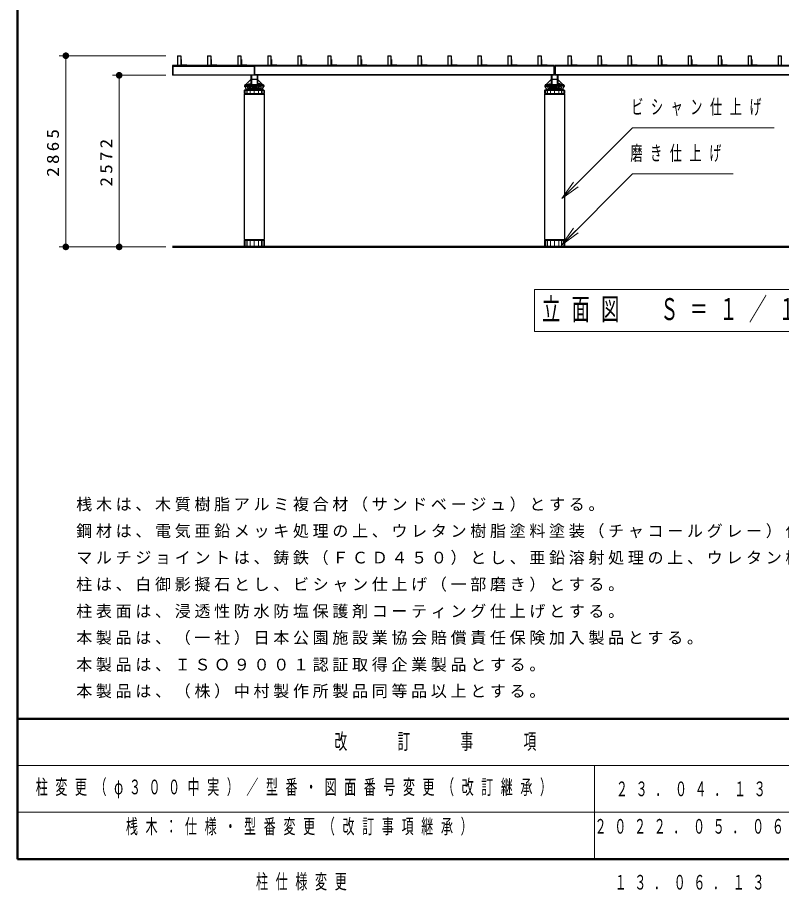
# Model space of a CAD drawing. Units: millimetres on the paper, with parts at other scales. Extents: x -365 to 10, y -38 to 257.
# Drawn here: x -365 to -250.5, y -4.7 to 126.1 of the extents above; entities that cross this region are included whole.
import ezdxf

# ---------------------------------------------------------------- set-up
doc = ezdxf.new("R2010")
doc.units = ezdxf.units.MM
doc.layers.add('LY_1', color=7, linetype='Continuous', lineweight=25)
doc.layers.add('LY_2', color=7, linetype='Continuous', lineweight=13)
doc.styles.add('ＭＳ ゴシック', font='')
doc.styles.get('ＭＳ ゴシック').set_extended_font_data('MS Gothic')

# ---------------------------------------------------------------- blocks, each defined once
blk = doc.blocks.new('filled_dot')
at = {"color": 0, "linetype": 'Continuous', "lineweight": -2, "const_width": 1.25}
blk.add_lwpolyline([(-0.625, 0, 1), (0.625, 0, 1)], format="xyb", close=True, dxfattribs=at)

msp = doc.modelspace()

# ---------------------------------------------------------------- linework, layer by layer
at = {"layer": 'LY_1', "lineweight": 13}
for p, q in [((-342.755, 120.4), (-358.755, 120.4)), ((-357.755, 91.75), (-357.755, 120.4)), ((-342.755, 117.47), (-350.755, 117.47)), ((-349.755, 91.75), (-349.755, 117.47)), ((-330.786, 115.201), (-330.786, 114.75)), ((-330.567, 115.201), (-330.567, 114.75)), ((-330.13, 115.201), (-330.13, 114.75)), ((-329.505, 115.201), (-329.505, 114.75)), ((-328.88, 115.201), (-328.88, 114.75)), ((-328.442, 115.201), (-328.442, 114.75)), ((-328.223, 115.201), (-328.223, 114.75)), ((-285.786, 115.201), (-285.786, 114.75)), ((-285.567, 115.201), (-285.567, 114.75)), ((-285.13, 115.201), (-285.13, 114.75)), ((-284.505, 115.201), (-284.505, 114.75)), ((-283.88, 115.201), (-283.88, 114.75)), ((-283.442, 115.201), (-283.442, 114.75)), ((-283.223, 115.201), (-283.223, 114.75)), ((-283.431, 98.997), (-281.663, 101.472)), ((-283.431, 98.997), (-281.31, 101.119)), ((-280.956, 100.765), (-283.431, 98.997)), ((-283.431, 92.08), (-281.663, 94.555)), ((-283.431, 92.08), (-281.31, 94.202)), ((-280.956, 93.848), (-283.431, 92.08)), ((-342.755, 91.75), (-358.755, 91.75)), ((-330.786, 92.75), (-330.786, 91.75)), ((-330.567, 92.75), (-330.567, 91.75)), ((-330.13, 92.75), (-330.13, 91.75)), ((-329.505, 92.75), (-329.505, 91.75)), ((-328.88, 92.75), (-328.88, 91.75)), ((-328.442, 92.75), (-328.442, 91.75)), ((-328.223, 92.75), (-328.223, 91.75)), ((-285.786, 92.75), (-285.786, 91.75)), ((-285.567, 92.75), (-285.567, 91.75)), ((-285.13, 92.75), (-285.13, 91.75)), ((-284.505, 92.75), (-284.505, 91.75)), ((-283.88, 92.75), (-283.88, 91.75)), ((-283.442, 92.75), (-283.442, 91.75)), ((-283.223, 92.75), (-283.223, 91.75)), ((-236.505, 85.384), (-287.505, 85.384)), ((-287.505, 85.384), (-287.505, 79.084)), ((-287.505, 79.084), (-236.505, 79.084))]:
    msp.add_line(p, q, dxfattribs=at)
at = {"layer": 'LY_1', "color": 40}
for p, q in [((-340.995, 120.4), (-340.995, 118.95)), ((-340.995, 120.4), (-340.515, 120.4)), ((-340.515, 120.4), (-340.515, 118.95)), ((-336.495, 120.4), (-336.495, 118.95)), ((-336.495, 120.4), (-336.015, 120.4)), ((-336.015, 120.4), (-336.015, 118.95)), ((-331.995, 120.4), (-331.995, 118.95)), ((-331.995, 120.4), (-331.515, 120.4)), ((-331.515, 120.4), (-331.515, 118.95)), ((-327.495, 120.4), (-327.495, 118.95)), ((-327.495, 120.4), (-327.015, 120.4)), ((-327.015, 120.4), (-327.015, 118.95)), ((-322.995, 120.4), (-322.995, 118.95)), ((-322.995, 120.4), (-322.515, 120.4)), ((-322.515, 120.4), (-322.515, 118.95)), ((-318.495, 120.4), (-318.495, 118.95)), ((-318.495, 120.4), (-318.015, 120.4)), ((-318.015, 120.4), (-318.015, 118.95)), ((-313.995, 120.4), (-313.995, 118.95)), ((-313.995, 120.4), (-313.515, 120.4)), ((-313.515, 120.4), (-313.515, 118.95)), ((-309.495, 120.4), (-309.495, 118.95)), ((-309.495, 120.4), (-309.015, 120.4)), ((-309.015, 120.4), (-309.015, 118.95)), ((-304.995, 120.4), (-304.995, 118.95)), ((-304.995, 120.4), (-304.515, 120.4)), ((-304.515, 120.4), (-304.515, 118.95)), ((-300.495, 120.4), (-300.495, 118.95)), ((-300.495, 120.4), (-300.015, 120.4)), ((-300.015, 120.4), (-300.015, 118.95)), ((-295.995, 120.4), (-295.995, 118.95)), ((-295.995, 120.4), (-295.515, 120.4)), ((-295.515, 120.4), (-295.515, 118.95)), ((-291.495, 120.4), (-291.495, 118.95)), ((-291.495, 120.4), (-291.015, 120.4)), ((-291.015, 120.4), (-291.015, 118.95)), ((-286.995, 120.4), (-286.995, 118.95)), ((-286.995, 120.4), (-286.515, 120.4)), ((-286.515, 120.4), (-286.515, 118.95)), ((-282.495, 120.4), (-282.495, 118.95)), ((-282.495, 120.4), (-282.015, 120.4)), ((-282.015, 120.4), (-282.015, 118.95)), ((-277.995, 120.4), (-277.995, 118.95)), ((-277.995, 120.4), (-277.515, 120.4)), ((-277.515, 120.4), (-277.515, 118.95)), ((-273.495, 120.4), (-273.495, 118.95)), ((-273.495, 120.4), (-273.015, 120.4)), ((-273.015, 120.4), (-273.015, 118.95)), ((-268.995, 120.4), (-268.995, 118.95)), ((-268.995, 120.4), (-268.515, 120.4)), ((-268.515, 120.4), (-268.515, 118.95)), ((-264.495, 120.4), (-264.495, 118.95)), ((-264.495, 120.4), (-264.015, 120.4)), ((-264.015, 120.4), (-264.015, 118.95)), ((-259.995, 120.4), (-259.995, 118.95)), ((-259.995, 120.4), (-259.515, 120.4)), ((-259.515, 120.4), (-259.515, 118.95)), ((-255.495, 120.4), (-255.495, 118.95)), ((-255.495, 120.4), (-255.015, 120.4)), ((-255.015, 120.4), (-255.015, 118.95)), ((-250.995, 120.4), (-250.995, 118.95)), ((-250.995, 120.4), (-250.515, 120.4)), ((-250.515, 120.4), (-250.515, 118.95))]:
    msp.add_line(p, q, dxfattribs=at)
at = {"layer": 'LY_1'}
for p, q in [((-340.445, 119.85), (-340.445, 119.02)), ((-335.945, 119.85), (-335.945, 119.02)), ((-331.445, 119.85), (-331.445, 119.02)), ((-326.945, 119.85), (-326.945, 119.02)), ((-322.445, 119.85), (-322.445, 119.02)), ((-317.945, 119.85), (-317.945, 119.02)), ((-313.445, 119.85), (-313.445, 119.02)), ((-308.945, 119.85), (-308.945, 119.02)), ((-304.445, 119.85), (-304.445, 119.02)), ((-299.945, 119.85), (-299.945, 119.02)), ((-295.445, 119.85), (-295.445, 119.02)), ((-290.945, 119.85), (-290.945, 119.02)), ((-286.445, 119.85), (-286.445, 119.02)), ((-281.945, 119.85), (-281.945, 119.02)), ((-277.445, 119.85), (-277.445, 119.02)), ((-272.945, 119.85), (-272.945, 119.02)), ((-268.445, 119.85), (-268.445, 119.02)), ((-263.945, 119.85), (-263.945, 119.02)), ((-259.445, 119.85), (-259.445, 119.02)), ((-254.945, 119.85), (-254.945, 119.02)), ((-284.555, 118.95), (-341.755, 118.95)), ((-341.755, 118.95), (-341.755, 117.47)), ((-341.695, 118.86), (-341.695, 117.56)), ((-341.695, 118.86), (-329.535, 118.86)), ((-340.445, 119.02), (-339.615, 119.02)), ((-335.945, 119.02), (-335.115, 119.02)), ((-331.445, 119.02), (-330.615, 119.02)), ((-329.535, 118.86), (-329.535, 117.56)), ((-284.615, 118.86), (-329.475, 118.86)), ((-329.475, 118.86), (-329.475, 117.56)), ((-326.945, 119.02), (-326.115, 119.02)), ((-322.445, 119.02), (-321.615, 119.02)), ((-317.945, 119.02), (-317.115, 119.02)), ((-313.445, 119.02), (-312.615, 119.02)), ((-308.945, 119.02), (-308.115, 119.02)), ((-304.445, 119.02), (-303.615, 119.02)), ((-299.945, 119.02), (-299.115, 119.02)), ((-295.445, 119.02), (-294.615, 119.02)), ((-290.945, 119.02), (-290.115, 119.02)), ((-286.445, 119.02), (-285.615, 119.02)), ((-284.615, 118.86), (-284.615, 117.56)), ((-284.555, 118.95), (-284.555, 117.47)), ((-284.455, 118.95), (-284.455, 117.47)), ((-239.555, 118.95), (-284.455, 118.95)), ((-284.395, 118.86), (-284.395, 117.56)), ((-239.615, 118.86), (-284.395, 118.86)), ((-281.945, 119.02), (-281.115, 119.02)), ((-277.445, 119.02), (-276.615, 119.02)), ((-272.945, 119.02), (-272.115, 119.02)), ((-268.445, 119.02), (-267.615, 119.02)), ((-263.945, 119.02), (-263.115, 119.02)), ((-259.445, 119.02), (-258.615, 119.02)), ((-254.945, 119.02), (-254.115, 119.02)), ((-284.555, 117.47), (-341.755, 117.47)), ((-341.695, 117.56), (-329.535, 117.56)), ((-330.005, 116.84), (-330.805, 116.04)), ((-330.005, 117.47), (-330.005, 116.04)), ((-329.915, 117.47), (-329.915, 116.04)), ((-329.095, 116.84), (-329.915, 116.84)), ((-284.615, 117.56), (-329.475, 117.56)), ((-329.095, 117.47), (-329.095, 116.04)), ((-329.005, 117.47), (-329.005, 116.04)), ((-328.204, 116.04), (-329.004, 116.84)), ((-285.005, 116.841), (-285.805, 116.041)), ((-285.005, 117.47), (-285.005, 116.04)), ((-284.915, 117.47), (-284.915, 116.04)), ((-284.095, 116.84), (-284.915, 116.84)), ((-239.555, 117.47), (-284.455, 117.47)), ((-239.615, 117.56), (-284.395, 117.56)), ((-284.095, 117.47), (-284.095, 116.04)), ((-284.005, 117.47), (-284.005, 116.04)), ((-283.204, 116.041), (-284.004, 116.841)), ((-328.055, 115.95), (-330.955, 115.95)), ((-328.105, 116.04), (-330.905, 116.04)), ((-330.905, 116.04), (-330.905, 115.95)), ((-328.105, 116.04), (-328.105, 115.95)), ((-283.055, 115.95), (-285.955, 115.95)), ((-283.105, 116.04), (-285.905, 116.04)), ((-285.905, 116.04), (-285.905, 115.95)), ((-283.105, 116.04), (-283.105, 115.95))]:
    msp.add_line(p, q, dxfattribs=at)
at = {"layer": 'LY_1', "color": 4}
for p, q in [((-330.955, 115.251), (-331.005, 115.201)), ((-328.005, 115.201), (-331.005, 115.201)), ((-331.005, 115.2), (-331.005, 114.75)), ((-328.055, 115.25), (-330.955, 115.25)), ((-328.054, 115.251), (-328.004, 115.201)), ((-328.005, 115.2), (-328.005, 114.75)), ((-285.955, 115.251), (-286.005, 115.201)), ((-283.005, 115.201), (-286.005, 115.201)), ((-286.005, 115.2), (-286.005, 114.75)), ((-283.055, 115.25), (-285.955, 115.25)), ((-283.054, 115.251), (-283.004, 115.201)), ((-283.005, 115.2), (-283.005, 114.75)), ((-331.005, 114.75), (-328.005, 114.75)), ((-331.005, 114.65), (-331.005, 92.85)), ((-331.005, 114.65), (-328.005, 114.65)), ((-330.955, 114.75), (-330.955, 114.65)), ((-328.055, 114.75), (-328.055, 114.65)), ((-328.005, 114.65), (-328.005, 92.85)), ((-286.005, 114.75), (-283.005, 114.75)), ((-286.005, 114.65), (-286.005, 92.85)), ((-286.005, 114.65), (-283.005, 114.65)), ((-285.955, 114.75), (-285.955, 114.65)), ((-283.055, 114.75), (-283.055, 114.65)), ((-283.005, 114.65), (-283.005, 92.85)), ((-331.005, 92.85), (-328.005, 92.85)), ((-331.005, 92.75), (-331.005, 91.75)), ((-331.005, 92.75), (-328.005, 92.75)), ((-330.955, 92.85), (-330.955, 92.75)), ((-328.055, 92.85), (-328.055, 92.75)), ((-328.005, 92.75), (-328.005, 91.75)), ((-286.005, 92.85), (-283.005, 92.85)), ((-286.005, 92.75), (-286.005, 91.75)), ((-286.005, 92.75), (-283.005, 92.75)), ((-285.955, 92.85), (-285.955, 92.75)), ((-283.055, 92.85), (-283.055, 92.75)), ((-283.005, 92.75), (-283.005, 91.75))]:
    msp.add_line(p, q, dxfattribs=at)
at = {"layer": 'LY_1', "color": 1}
for p, q in [((-330.955, 115.95), (-328.055, 115.95)), ((-330.955, 115.95), (-330.955, 115.808)), ((-330.955, 115.86), (-329.55, 115.86)), ((-330.755, 115.48), (-330.755, 115.25)), ((-330.755, 115.34), (-329.55, 115.34)), ((-330.755, 115.25), (-328.255, 115.25)), ((-330.405, 116.072), (-330.105, 116.072)), ((-330.405, 116.072), (-330.405, 116.04)), ((-330.405, 115.828), (-330.405, 115.86)), ((-330.405, 115.828), (-330.105, 115.828)), ((-330.375, 116.172), (-330.375, 116.072)), ((-330.375, 116.172), (-330.135, 116.172)), ((-330.375, 115.698), (-330.375, 115.828)), ((-330.375, 115.698), (-330.135, 115.698)), ((-330.335, 115.672), (-330.335, 115.698)), ((-330.335, 115.672), (-330.175, 115.672)), ((-330.255, 116.172), (-330.255, 116.072)), ((-330.255, 115.698), (-330.255, 115.828)), ((-330.23, 115.372), (-330.23, 115.34)), ((-330.23, 115.372), (-329.93, 115.372)), ((-330.2, 115.502), (-330.2, 115.372)), ((-330.2, 115.502), (-329.96, 115.502)), ((-330.175, 115.672), (-330.175, 115.698)), ((-330, 115.6), (-330.16, 115.6)), ((-330.16, 115.6), (-330.16, 115.502)), ((-330.135, 116.172), (-330.135, 116.072)), ((-330.135, 115.698), (-330.135, 115.828)), ((-330.105, 116.072), (-330.105, 116.04)), ((-330.105, 115.828), (-330.105, 115.86)), ((-330.08, 115.502), (-330.08, 115.372)), ((-330, 115.6), (-330, 115.502)), ((-329.96, 115.502), (-329.96, 115.372)), ((-329.93, 115.372), (-329.93, 115.34)), ((-329.55, 115.86), (-329.55, 115.34)), ((-328.055, 115.86), (-329.46, 115.86)), ((-329.46, 115.86), (-329.46, 115.34)), ((-328.255, 115.34), (-329.46, 115.34)), ((-328.78, 115.372), (-329.08, 115.372)), ((-329.08, 115.372), (-329.08, 115.34)), ((-328.81, 115.502), (-329.05, 115.502)), ((-329.05, 115.502), (-329.05, 115.372)), ((-329.01, 115.6), (-329.01, 115.502)), ((-329.01, 115.6), (-328.85, 115.6)), ((-328.93, 115.502), (-328.93, 115.372)), ((-328.605, 116.072), (-328.905, 116.072)), ((-328.905, 116.072), (-328.905, 116.04)), ((-328.905, 115.828), (-328.905, 115.86)), ((-328.605, 115.828), (-328.905, 115.828)), ((-328.875, 116.172), (-328.875, 116.072)), ((-328.635, 116.172), (-328.875, 116.172)), ((-328.875, 115.698), (-328.875, 115.828)), ((-328.635, 115.698), (-328.875, 115.698)), ((-328.85, 115.6), (-328.85, 115.502)), ((-328.835, 115.672), (-328.835, 115.698)), ((-328.675, 115.672), (-328.835, 115.672)), ((-328.81, 115.502), (-328.81, 115.372)), ((-328.78, 115.372), (-328.78, 115.34)), ((-328.755, 116.172), (-328.755, 116.072)), ((-328.755, 115.698), (-328.755, 115.828)), ((-328.675, 115.672), (-328.675, 115.698)), ((-328.635, 116.172), (-328.635, 116.072)), ((-328.635, 115.698), (-328.635, 115.828)), ((-328.605, 116.072), (-328.605, 116.04)), ((-328.605, 115.828), (-328.605, 115.86)), ((-328.255, 115.48), (-328.255, 115.25)), ((-328.055, 115.95), (-328.055, 115.808)), ((-285.955, 115.95), (-283.055, 115.95)), ((-285.955, 115.95), (-285.955, 115.808)), ((-285.955, 115.86), (-284.55, 115.86)), ((-285.755, 115.48), (-285.755, 115.25)), ((-285.755, 115.34), (-284.55, 115.34)), ((-285.755, 115.25), (-283.255, 115.25)), ((-285.405, 116.072), (-285.105, 116.072)), ((-285.405, 116.072), (-285.405, 116.04)), ((-285.405, 115.828), (-285.405, 115.86)), ((-285.405, 115.828), (-285.105, 115.828)), ((-285.375, 116.172), (-285.375, 116.072)), ((-285.375, 116.172), (-285.135, 116.172)), ((-285.375, 115.698), (-285.375, 115.828)), ((-285.375, 115.698), (-285.135, 115.698)), ((-285.335, 115.672), (-285.335, 115.698)), ((-285.335, 115.672), (-285.175, 115.672)), ((-285.255, 116.172), (-285.255, 116.072)), ((-285.255, 115.698), (-285.255, 115.828)), ((-285.23, 115.372), (-285.23, 115.34)), ((-285.23, 115.372), (-284.93, 115.372)), ((-285.2, 115.502), (-285.2, 115.372)), ((-285.2, 115.502), (-284.96, 115.502)), ((-285.175, 115.672), (-285.175, 115.698)), ((-285, 115.6), (-285.16, 115.6)), ((-285.16, 115.6), (-285.16, 115.502)), ((-285.135, 116.172), (-285.135, 116.072)), ((-285.135, 115.698), (-285.135, 115.828)), ((-285.105, 116.072), (-285.105, 116.04)), ((-285.105, 115.828), (-285.105, 115.86)), ((-285.08, 115.502), (-285.08, 115.372)), ((-285, 115.6), (-285, 115.502)), ((-284.96, 115.502), (-284.96, 115.372)), ((-284.93, 115.372), (-284.93, 115.34)), ((-284.55, 115.86), (-284.55, 115.34)), ((-283.055, 115.86), (-284.46, 115.86)), ((-284.46, 115.86), (-284.46, 115.34)), ((-283.255, 115.34), (-284.46, 115.34)), ((-283.78, 115.372), (-284.08, 115.372)), ((-284.08, 115.372), (-284.08, 115.34)), ((-283.81, 115.502), (-284.05, 115.502)), ((-284.05, 115.502), (-284.05, 115.372)), ((-284.01, 115.6), (-284.01, 115.502)), ((-284.01, 115.6), (-283.85, 115.6)), ((-283.93, 115.502), (-283.93, 115.372)), ((-283.605, 116.072), (-283.905, 116.072)), ((-283.905, 116.072), (-283.905, 116.04)), ((-283.905, 115.828), (-283.905, 115.86)), ((-283.605, 115.828), (-283.905, 115.828)), ((-283.875, 116.172), (-283.875, 116.072)), ((-283.635, 116.172), (-283.875, 116.172)), ((-283.875, 115.698), (-283.875, 115.828)), ((-283.635, 115.698), (-283.875, 115.698)), ((-283.85, 115.6), (-283.85, 115.502)), ((-283.835, 115.672), (-283.835, 115.698)), ((-283.675, 115.672), (-283.835, 115.672)), ((-283.81, 115.502), (-283.81, 115.372)), ((-283.78, 115.372), (-283.78, 115.34)), ((-283.755, 116.172), (-283.755, 116.072)), ((-283.755, 115.698), (-283.755, 115.828)), ((-283.675, 115.672), (-283.675, 115.698)), ((-283.635, 116.172), (-283.635, 116.072)), ((-283.635, 115.698), (-283.635, 115.828)), ((-283.605, 116.072), (-283.605, 116.04)), ((-283.605, 115.828), (-283.605, 115.86)), ((-283.255, 115.48), (-283.255, 115.25)), ((-283.055, 115.95), (-283.055, 115.808))]:
    msp.add_line(p, q, dxfattribs=at)
at = {"layer": 'LY_1', "color": 1, "lineweight": 13}
for p, q in [((-330.455, 115.71), (-330.375, 115.71)), ((-330.455, 115.49), (-330.305, 115.49)), ((-329.905, 115.81), (-329.905, 115.75)), ((-329.885, 115.74), (-329.905, 115.75)), ((-329.905, 115.45), (-329.885, 115.46)), ((-329.905, 115.45), (-329.905, 115.39)), ((-329.885, 115.74), (-329.885, 115.65)), ((-329.55, 115.74), (-329.885, 115.74)), ((-329.865, 115.64), (-329.885, 115.65)), ((-329.885, 115.55), (-329.865, 115.56)), ((-329.885, 115.55), (-329.885, 115.46)), ((-329.55, 115.46), (-329.885, 115.46)), ((-329.865, 115.64), (-329.865, 115.56)), ((-329.55, 115.64), (-329.865, 115.64)), ((-329.55, 115.56), (-329.865, 115.56)), ((-329.48, 115.64), (-329.53, 115.64)), ((-329.46, 115.74), (-329.125, 115.74)), ((-329.46, 115.64), (-329.145, 115.64)), ((-329.46, 115.56), (-329.145, 115.56)), ((-329.46, 115.46), (-329.125, 115.46)), ((-329.145, 115.64), (-329.125, 115.65)), ((-329.145, 115.64), (-329.145, 115.56)), ((-329.125, 115.55), (-329.145, 115.56)), ((-329.125, 115.74), (-329.105, 115.75)), ((-329.125, 115.74), (-329.125, 115.65)), ((-329.125, 115.55), (-329.125, 115.46)), ((-329.105, 115.45), (-329.125, 115.46)), ((-329.105, 115.81), (-329.105, 115.75)), ((-329.105, 115.45), (-329.105, 115.39)), ((-328.555, 115.49), (-328.705, 115.49)), ((-328.555, 115.71), (-328.635, 115.71)), ((-285.455, 115.71), (-285.375, 115.71)), ((-285.455, 115.49), (-285.305, 115.49)), ((-284.905, 115.81), (-284.905, 115.75)), ((-284.885, 115.74), (-284.905, 115.75)), ((-284.905, 115.45), (-284.885, 115.46)), ((-284.905, 115.45), (-284.905, 115.39)), ((-284.885, 115.74), (-284.885, 115.65)), ((-284.55, 115.74), (-284.885, 115.74)), ((-284.865, 115.64), (-284.885, 115.65)), ((-284.885, 115.55), (-284.865, 115.56)), ((-284.885, 115.55), (-284.885, 115.46)), ((-284.55, 115.46), (-284.885, 115.46)), ((-284.865, 115.64), (-284.865, 115.56)), ((-284.55, 115.64), (-284.865, 115.64)), ((-284.55, 115.56), (-284.865, 115.56)), ((-284.48, 115.64), (-284.53, 115.64)), ((-284.46, 115.74), (-284.125, 115.74)), ((-284.46, 115.64), (-284.145, 115.64)), ((-284.46, 115.56), (-284.145, 115.56)), ((-284.46, 115.46), (-284.125, 115.46)), ((-284.145, 115.64), (-284.125, 115.65)), ((-284.145, 115.64), (-284.145, 115.56)), ((-284.125, 115.55), (-284.145, 115.56)), ((-284.125, 115.74), (-284.105, 115.75)), ((-284.125, 115.74), (-284.125, 115.65)), ((-284.125, 115.55), (-284.125, 115.46)), ((-284.105, 115.45), (-284.125, 115.46)), ((-284.105, 115.81), (-284.105, 115.75)), ((-284.105, 115.45), (-284.105, 115.39)), ((-283.555, 115.49), (-283.705, 115.49)), ((-283.555, 115.71), (-283.635, 115.71))]:
    msp.add_line(p, q, dxfattribs=at)
at = {"layer": 'LY_1', "lineweight": 50}
msp.add_line((-183.233, 91.75), (-341.755, 91.75), dxfattribs=at)
at = {"layer": 'LY_1', "lineweight": 13}
for points in [[(-283.431, 98.997), (-272.825, 109.604), (-251.58, 109.604)], [(-283.431, 92.08), (-272.825, 102.687), (-257.706, 102.687)]]:
    msp.add_lwpolyline(points, dxfattribs=at)
at = {"layer": 'LY_1', "color": 1}
for centre, radius, start, end in [((-330.855, 115.808), 0.1, 180, 242.74229), ((-331.024, 115.48), 0.269, 0, 62.74229), ((-327.986, 115.48), 0.269, 117.25771, 179.99999), ((-328.155, 115.808), 0.1, 297.25771, 0), ((-285.855, 115.808), 0.1, 180, 242.74229), ((-286.024, 115.48), 0.269, 0, 62.74229), ((-282.986, 115.48), 0.269, 117.25771, 179.99999), ((-283.155, 115.808), 0.1, 297.25771, 0)]:
    msp.add_arc(centre, radius, start, end, dxfattribs=at)
at = {"layer": 'LY_1', "color": 1, "lineweight": 13}
for centre, radius, start, end in [((-330.455, 115.6), 0.11, 90.00001, 267.3386), ((-330.305, 115.6), 0.11, 270, 40.88696), ((-329.955, 115.81), 0.05, 0, 90), ((-329.955, 115.39), 0.05, 270, 0), ((-329.055, 115.81), 0.05, 89.99999, 180), ((-329.055, 115.39), 0.05, 179.99999, 270), ((-328.705, 115.6), 0.11, 139.11303, 270), ((-328.555, 115.6), 0.11, 270, 90), ((-285.455, 115.6), 0.11, 90.00001, 267.3386), ((-285.305, 115.6), 0.11, 270, 40.88696), ((-284.955, 115.81), 0.05, 0, 90), ((-284.955, 115.39), 0.05, 270, 0), ((-284.055, 115.81), 0.05, 89.99999, 180), ((-284.055, 115.39), 0.05, 179.99999, 270), ((-283.705, 115.6), 0.11, 139.11303, 270), ((-283.555, 115.6), 0.11, 270, 90)]:
    msp.add_arc(centre, radius, start, end, dxfattribs=at)
at = {"layer": 'LY_2', "lineweight": 50}
for p, q in [((-365, 257), (-365, 0)), ((-365, 21), (0, 21)), ((-365, 0), (0, 0))]:
    msp.add_line(p, q, dxfattribs=at)
at = {"layer": 'LY_2'}
for p, q in [((-365, 14), (-238.5, 14)), ((-278.5, 14), (-278.5, 0)), ((-365, 7), (-238.5, 7))]:
    msp.add_line(p, q, dxfattribs=at)

# ---------------------------------------------------------------- block references
at = {"layer": 'LY_1', "lineweight": 13, "xscale": 0.4, "yscale": 0.4}
for p, rotation in [((-357.755, 120.4), 270), ((-349.755, 117.47), 270), ((-357.755, 91.75), 90), ((-349.755, 91.75), 90)]:
    msp.add_blockref('filled_dot', p, dxfattribs=dict(at, rotation=rotation))

# ---------------------------------------------------------------- texts
at = {"layer": 'LY_1', "style": 'ＭＳ ゴシック'}
for s, insert, char_height, attachment_point in [('\\T1.64;\\W0.6;ビシャン仕上げ', (-272.996, 112.604), 2.199, 4), ('\\T1.64;\\W0.6;磨き仕上げ', (-273.123, 105.687), 2.199, 4), ('\\T1.64;\\W0.6;立面図\u3000Ｓ＝１／１００', (-262.005, 82.234), 3.299, 5), ('\\T1.23;桟木は、木質樹脂アルミ複合材（サンドベージュ）とする。', (-356.191, 52.069), 1.76, 7), ('\\T1.23;鋼材は、電気亜鉛メッキ処理の上、ウレタン樹脂塗料塗装（チャコールグレー）仕上げとする。', (-356.191, 48.069), 1.76, 7), ('\\T1.23;マルチジョイントは、鋳鉄（ＦＣＤ４５０）とし、亜鉛溶射処理の上、ウレタン樹脂塗料（チャコールグレー）塗装仕上げとする。', (-356.191, 44.069), 1.76, 7), ('\\T1.23;柱は、白御影擬石とし、ビシャン仕上げ（一部磨き）とする。', (-356.191, 40.069), 1.76, 7), ('\\T1.23;柱表面は、浸透性防水防塩保護剤コーティング仕上げとする。', (-356.191, 36.069), 1.76, 7), ('\\T1.23;本製品は、（一社）日本公園施設業協会賠償責任保険加入製品とする。', (-356.191, 32.069), 1.76, 7), ('\\T1.23;本製品は、ＩＳＯ９００１認証取得企業製品とする。', (-356.191, 28.069), 1.76, 7), ('\\T1.23;本製品は、（株）中村製作所製品同等品以上とする。', (-356.191, 24.069), 1.76, 7), ('\\T1.63;\\W0.6;柱変更（φ３００中実）／型番・図面番号変更（改訂継承）', (-362.25, 10.5), 2.199, 4), ('\\T1.64;\\W0.6;２３．０４．１３', (-263.5, 10.5), 2.199, 5), ('\\T1.64;\\W0.6;桟木：仕様・型番変更（改訂事項継承）', (-348.75, 6), 2.199, 1), ('\\T1.64;\\W0.6;２０２２．０５．０６', (-278.5, 6), 2.199, 1), ('\\T1.64;\\W0.6;柱仕様変更', (-329.25, -3.5), 2.199, 4), ('\\T1.64;\\W0.6;１３．０６．１３', (-275.5, -3.5), 2.199, 4)]:
    msp.add_mtext(s, dxfattribs=dict(at, insert=insert, char_height=char_height, attachment_point=attachment_point))
at = {"layer": 'LY_1', "char_height": 1.833, "attachment_point": 8, "rotation": 90, "style": 'ＭＳ ゴシック'}
for s, insert in [('\\T1.33;\\W1.15;2865', (-358.755, 106.075)), ('\\T1.33;\\W1.15;2572', (-350.755, 104.61))]:
    msp.add_mtext(s, dxfattribs=dict(at, insert=insert))
at = {"layer": 'LY_2', "color": 4, "insert": (-301.75, 17.5), "char_height": 2.346, "attachment_point": 5, "style": 'ＭＳ ゴシック'}
msp.add_mtext('\\T1.64;\\W0.6;改\u3000\u3000訂\u3000\u3000事\u3000\u3000項', dxfattribs=at)

doc.saveas('drawing.dxf')
